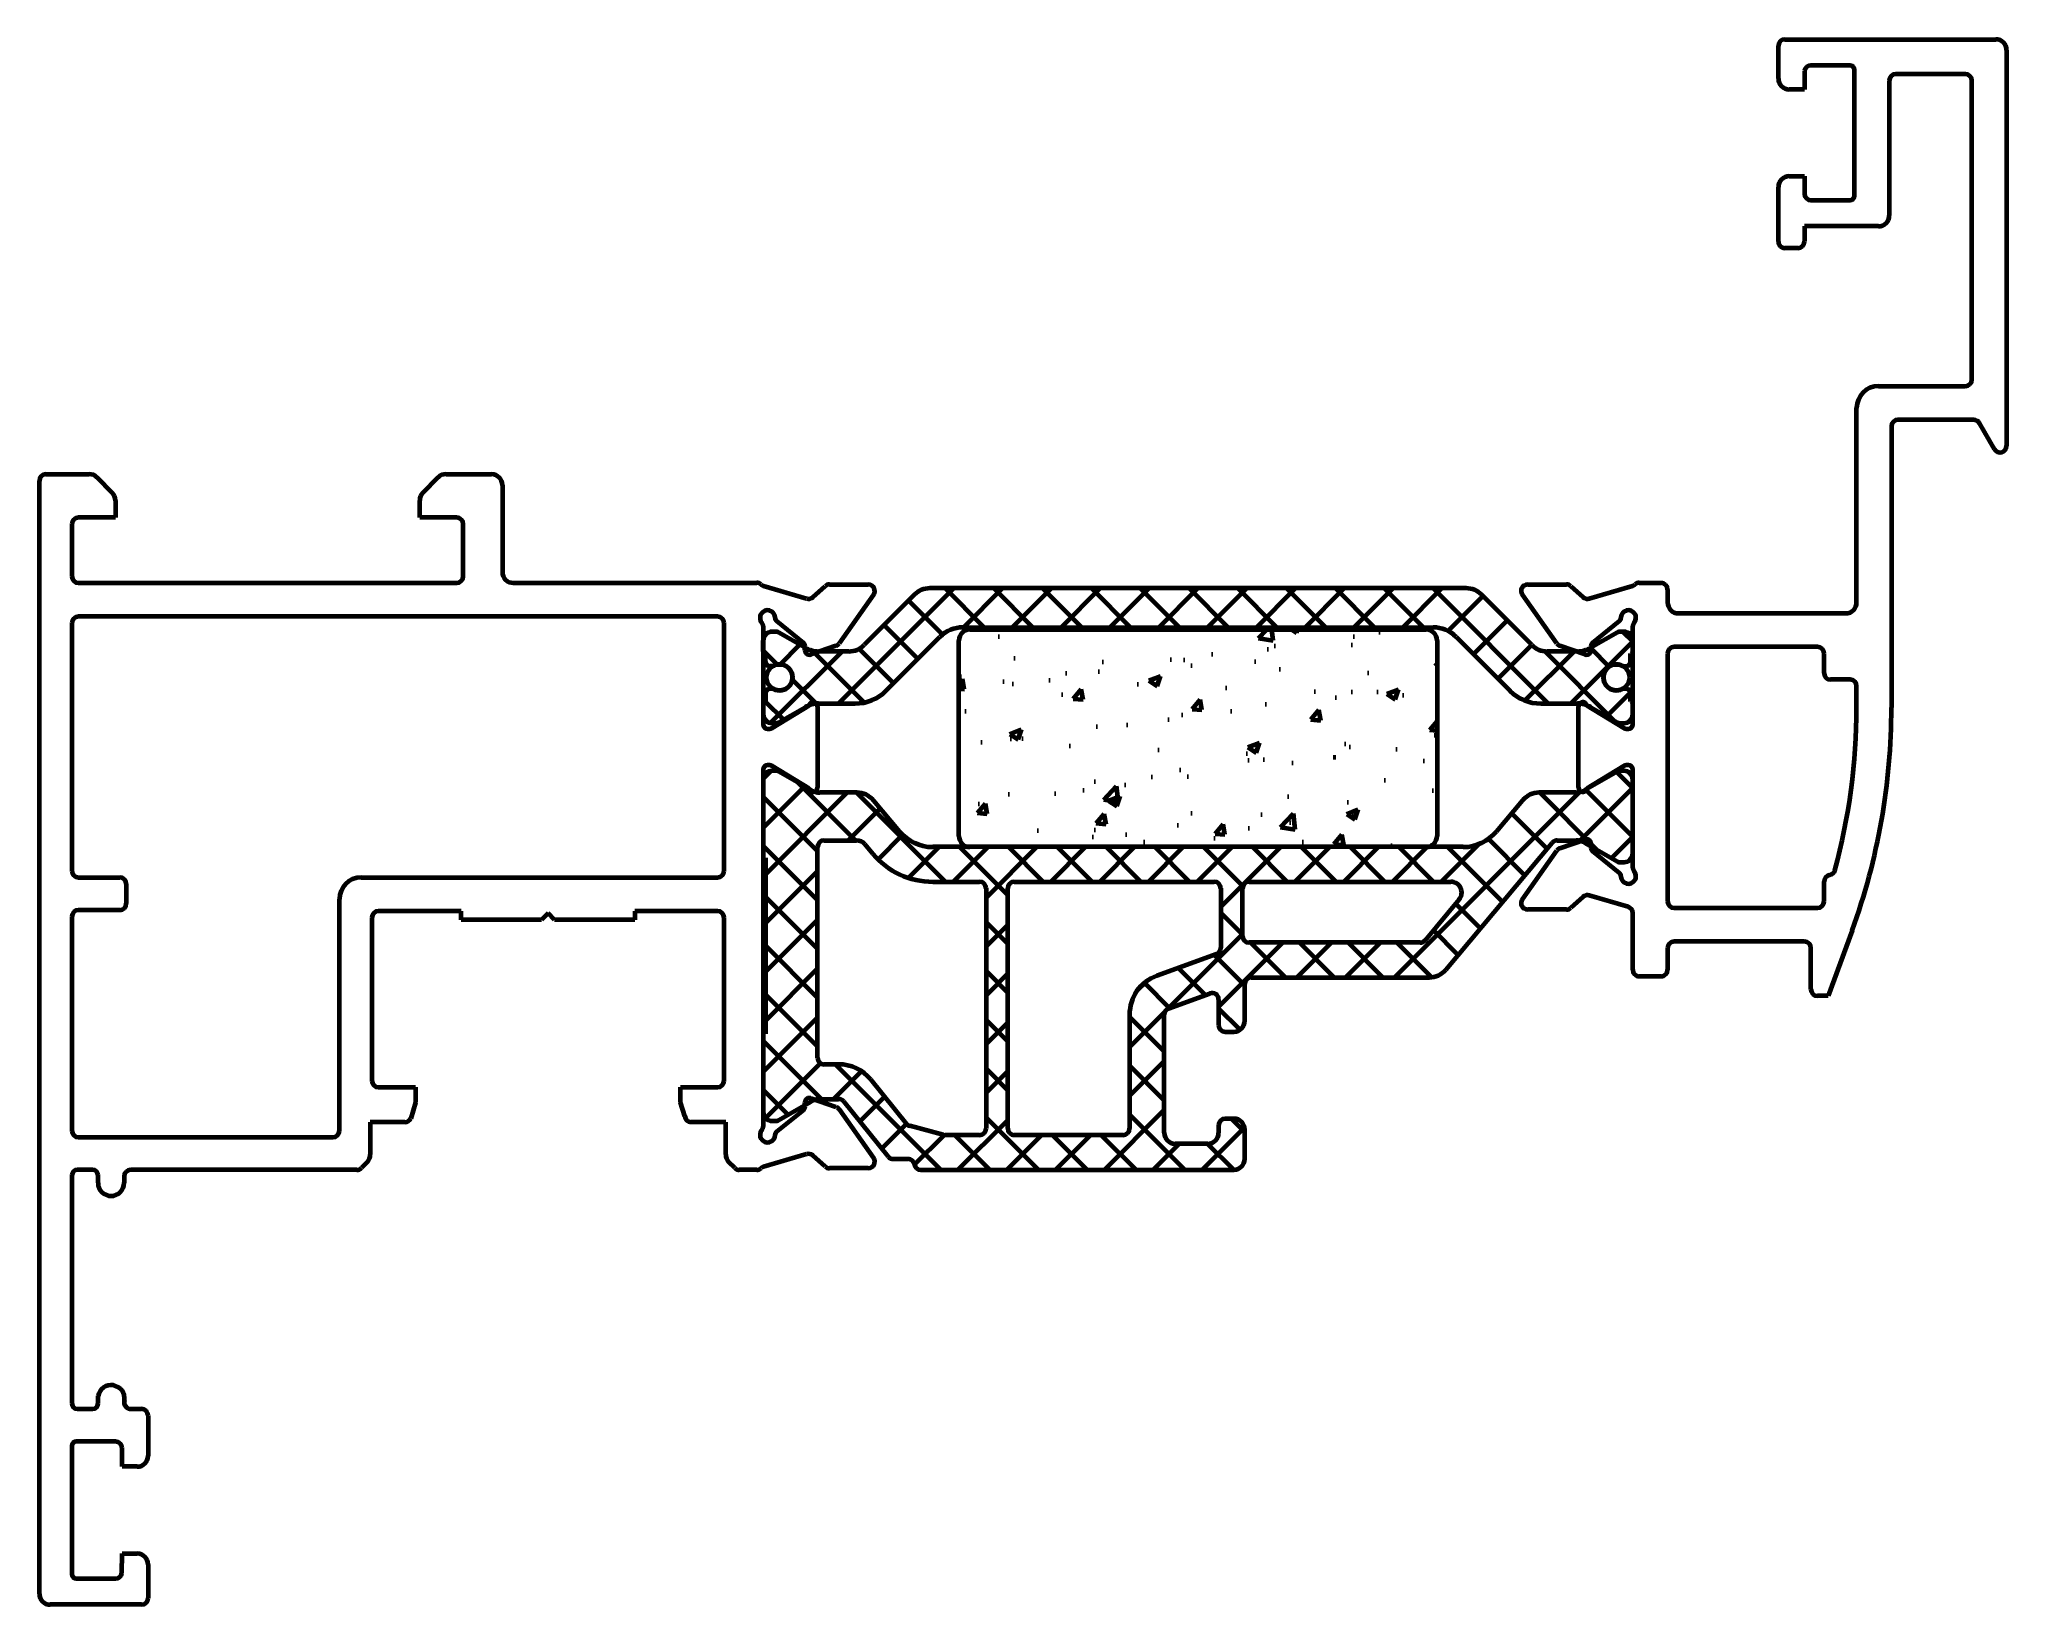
# Model space of a CAD drawing. Header units: millimetres. Extents: x 217.4 to 307.9, y 8.5 to 80.5.
import ezdxf

# ---------------------------------------------------------------- set-up
doc = ezdxf.new("R2010")
doc.units = ezdxf.units.MM

msp = doc.modelspace()

# ---------------------------------------------------------------- hatches: boundary and pattern name
at = {"lineweight": 100}
h = msp.add_hatch(dxfattribs=at)
h.set_pattern_fill('ANSI37', color=8, scale=0.5, style=0)
h.paths.add_polyline_path([(283.783, 54.915, 0.198912), (283.076, 55.208), (270.74, 55.208), (258.404, 55.208, 0.198912), (257.697, 54.915), (255.383, 52.601, -0.198912), (254.676, 52.308), (253.281, 52.308, -0.131652), (252.681, 52.469), (251.447, 53.181, 0.131652), (251.347, 53.208), (251.14, 53.208, 0.414214), (250.74, 52.808), (250.74, 52.308, 0.414214), (250.84, 52.208), (250.84, 51.833, 0.499842), (251.096, 51.641, 0.176375), (251.232, 51.65, -0.551005), (252.09, 51.108, -0.548704), (251.236, 50.564, 0.181898), (251.096, 50.575, 0.499842), (250.84, 50.383), (250.84, 50.008, 0.414214), (250.74, 49.908), (250.74, 49.408, 0.414214), (251.14, 49.008), (251.347, 49.008, 0.131652), (251.447, 49.035), (252.681, 49.747, -0.131652), (253.281, 49.908), (254.973, 49.908, 0.198912), (256.387, 50.494), (258.862, 52.969, -0.198912), (259.922, 53.408), (270.74, 53.408), (281.557, 53.408, -0.198912), (282.618, 52.969), (285.093, 50.494, 0.198912), (286.507, 49.908), (288.199, 49.908, -0.131652), (288.799, 49.747), (290.033, 49.035, 0.131652), (290.133, 49.008), (290.34, 49.008, 0.414214), (290.74, 49.408), (290.74, 49.908, 0.414214), (290.64, 50.008), (290.64, 50.383, 0.499842), (290.384, 50.575, 0.181925), (290.244, 50.564, -1.575631), (290.247, 51.65, 0.176826), (290.384, 51.641, 0.499842), (290.64, 51.833), (290.64, 52.208, 0.414214), (290.74, 52.308), (290.74, 52.808, 0.414214), (290.34, 53.208), (290.133, 53.208, 0.131652), (290.033, 53.181), (288.799, 52.469, -0.131652), (288.199, 52.308), (286.804, 52.308, -0.198912), (286.097, 52.601)])
h = msp.add_hatch(dxfattribs=at)
h.set_pattern_fill('AR-CONC', color=8, scale=0.03, style=0)
edge = h.paths.add_edge_path()
edge.add_line((260.24, 53.311), (281.24, 53.311))
edge.add_arc((281.24, 52.811), 0.5, 0, 90, ccw=False)
edge.add_line((281.74, 52.811), (281.74, 43.811))
edge.add_arc((281.24, 43.811), 0.5, -90, 0, ccw=False)
edge.add_line((281.24, 43.311), (260.24, 43.311))
edge.add_arc((260.24, 43.811), 0.5, 180, 270, ccw=False)
edge.add_line((259.74, 43.811), (259.74, 52.811))
edge.add_arc((260.24, 52.811), 0.5, 90, 180, ccw=False)
h = msp.add_hatch(dxfattribs=at)
h.set_pattern_fill('ANSI37', color=8, scale=0.5, style=0)
h.paths.add_polyline_path([(287.038, 43.504, -0.221695), (287.268, 43.611), (288.134, 43.611, -0.131651), (288.534, 43.504), (290.034, 42.638, 0.131651), (290.134, 42.611), (290.34, 42.611, 0.414214), (290.74, 43.011), (290.74, 46.411, 0.414214), (290.34, 46.811), (290.134, 46.811, 0.131651), (290.034, 46.784), (288.534, 45.918, -0.131651), (288.134, 45.811), (286.438, 45.811, 0.221695), (285.672, 45.454), (284.473, 44.025, -0.221695), (282.941, 43.311), (258.539, 43.311, -0.221695), (257.006, 44.025), (255.808, 45.454, 0.221695), (255.042, 45.811), (253.346, 45.811, -0.131651), (252.946, 45.918), (251.446, 46.784, 0.131651), (251.346, 46.811), (251.14, 46.811, 0.414214), (250.74, 46.411), (250.74, 42.811), (250.84, 42.811), (250.84, 34.711), (250.74, 34.711), (250.74, 31.111, 0.414214), (251.14, 30.711), (251.346, 30.711, 0.131651), (251.446, 30.737), (252.946, 31.603, -0.131651), (253.346, 31.711), (254.209, 31.711, -0.226129), (254.442, 31.6), (256.493, 29.069, 0.226129), (256.726, 28.958), (257.398, 28.958, -0.365977), (257.694, 28.708, 0.365977), (257.99, 28.458), (272.39, 28.458, 0.414214), (272.89, 28.958), (272.89, 30.308, 0.414214), (272.39, 30.808), (271.99, 30.808, 0.414214), (271.69, 30.508), (271.69, 30.158, -0.414214), (271.19, 29.658), (269.69, 29.658, -0.414214), (269.19, 30.158), (269.19, 35.598, -0.315299), (269.387, 35.88), (271.287, 36.571, -0.520567), (271.69, 36.289), (271.69, 35.108, 0.414214), (271.99, 34.808), (272.39, 34.808, 0.416706), (272.89, 35.312), (272.89, 37.008, -0.414214), (273.19, 37.308), (281.373, 37.308, 0.221695), (282.139, 37.665)])
h.paths.add_polyline_path([(253.24, 43.311, -0.414214), (253.54, 43.611), (255.032, 43.611, -0.221695), (255.415, 43.432), (255.781, 42.997, 0.221695), (258.539, 41.711), (260.69, 41.711, -0.414214), (260.99, 41.411), (260.99, 30.358, -0.414214), (260.69, 30.058), (259.09, 30.058, -0.065543), (259.012, 30.068), (257.485, 30.477, -0.15824), (257.33, 30.578), (255.685, 32.607, 0.226129), (254.209, 33.311), (253.54, 33.311, -0.414214), (253.24, 33.611)], flags=16)
h.paths.add_polyline_path([(261.99, 41.411, -0.414214), (262.29, 41.711), (271.49, 41.711, -0.414214), (271.79, 41.411), (271.79, 38.667, -0.315299), (271.593, 38.385), (268.84, 37.383, 0.315299), (267.59, 35.598), (267.59, 30.358, -0.414214), (267.29, 30.058), (262.29, 30.058, -0.414214), (261.99, 30.358)], flags=16)
h.paths.add_polyline_path([(272.79, 41.411, -0.414214), (273.09, 41.711), (282.373, 41.711, -0.63707), (282.756, 40.889), (281.183, 39.015, -0.221695), (280.953, 38.908), (273.09, 38.908, -0.414214), (272.79, 39.208)], flags=16)

# ---------------------------------------------------------------- linework, layer by layer
at = {"lineweight": 100, "ltscale": 10}
for p, q in [((297.44, 78.658), (297.44, 80.158)), ((297.74, 80.458), (307.44, 80.458)), ((307.94, 79.958), (307.94, 61.758)), ((298.643, 79.017), (298.637, 78.158)), ((300.74, 79.258), (298.937, 79.258)), ((300.94, 73.258), (300.94, 79.058)), ((306.04, 78.858), (302.84, 78.858)), ((298.637, 78.158), (297.94, 78.158)), ((302.54, 78.558), (302.54, 72.358)), ((306.34, 64.808), (306.34, 78.558)), ((297.44, 71.158), (297.44, 73.662)), ((297.94, 74.158), (298.637, 74.158)), ((298.637, 74.158), (298.637, 73.358)), ((298.937, 73.058), (300.74, 73.058)), ((302.04, 71.858), (298.64, 71.858)), ((298.64, 71.858), (298.64, 71.158)), ((298.34, 70.858), (297.74, 70.858)), ((302.04, 64.508), (306.04, 64.508)), ((301.04, 54.558), (301.04, 63.508)), ((302.64, 62.658), (302.64, 49.726)), ((306.428, 62.958), (302.94, 62.958)), ((307.38, 61.608), (306.687, 62.808)), ((217.44, 8.958), (217.44, 60.158)), ((217.74, 60.458), (219.733, 60.458)), ((220.086, 60.312), (220.793, 59.605)), ((235.086, 59.605), (235.793, 60.312)), ((236.147, 60.458), (238.24, 60.458)), ((238.74, 59.958), (238.74, 55.958)), ((220.94, 59.251), (220.94, 58.458)), ((234.94, 58.458), (234.94, 59.251)), ((218.94, 58.158), (218.94, 55.758)), ((220.94, 58.458), (219.24, 58.458)), ((236.64, 58.458), (234.94, 58.458)), ((236.94, 55.758), (236.94, 58.158)), ((219.24, 55.458), (236.64, 55.458)), ((239.24, 55.458), (250.44, 55.458)), ((250.753, 55.319), (252.738, 54.735)), ((253.023, 54.799), (253.586, 55.306)), ((253.787, 55.383), (255.572, 55.383)), ((285.908, 55.383), (287.693, 55.383)), ((287.894, 55.306), (288.457, 54.799)), ((288.742, 54.735), (290.727, 55.319)), ((291.04, 55.458), (292.04, 55.458)), ((255.817, 54.91), (254.235, 52.675)), ((287.245, 52.675), (285.663, 54.91)), ((292.34, 55.158), (292.34, 54.558)), ((218.94, 53.608), (218.94, 42.208)), ((248.64, 53.908), (219.24, 53.908)), ((248.94, 42.208), (248.94, 53.608)), ((250.74, 53.47), (250.74, 53.47)), ((250.74, 53.47), (250.74, 48.948)), ((252.588, 52.706), (251.364, 53.695)), ((290.116, 53.695), (288.892, 52.706)), ((290.74, 48.948), (290.74, 53.47)), ((292.84, 54.058), (300.54, 54.058)), ((252.659, 52.356), (252.662, 52.547)), ((254.087, 52.564), (252.924, 52.164)), ((288.556, 52.164), (287.392, 52.564)), ((288.817, 52.547), (288.821, 52.356)), ((299.24, 52.508), (292.64, 52.508)), ((292.34, 52.208), (292.34, 40.808)), ((299.54, 51.308), (299.54, 52.208)), ((300.74, 51.008), (299.84, 51.008)), ((301.04, 49.726), (301.04, 50.708)), ((251.164, 48.792), (252.846, 49.817)), ((288.634, 49.817), (290.316, 48.792)), ((253.24, 49.77), (253.24, 46.046)), ((288.24, 46.046), (288.24, 49.77)), ((250.94, 48.748), (251.008, 48.748)), ((290.472, 48.748), (290.54, 48.748)), ((251.008, 47.069), (250.94, 47.069)), ((290.54, 47.069), (290.472, 47.069)), ((250.74, 46.869), (250.74, 30.446)), ((252.846, 45.999), (251.164, 47.025)), ((290.316, 47.025), (288.634, 45.999)), ((290.74, 42.346), (290.74, 46.869)), ((287.392, 43.252), (288.556, 43.653)), ((288.821, 43.46), (288.817, 43.269)), ((285.663, 40.907), (287.245, 43.142)), ((288.892, 43.11), (290.116, 42.121)), ((219.24, 41.908), (221.14, 41.908)), ((232.24, 41.908), (248.64, 41.908)), ((299.54, 40.808), (299.54, 41.716)), ((221.44, 41.608), (221.44, 40.708)), ((231.24, 30.258), (231.24, 40.908)), ((288.457, 41.017), (287.894, 40.51)), ((290.525, 40.556), (288.742, 41.082)), ((218.94, 40.108), (218.94, 30.258)), ((221.14, 40.408), (219.24, 40.408)), ((232.74, 40.058), (232.74, 32.558)), ((236.84, 40.358), (233.04, 40.358)), ((236.84, 39.958), (236.84, 40.358)), ((240.54, 39.958), (236.84, 39.958)), ((240.84, 40.258), (240.54, 39.958)), ((241.14, 39.958), (240.84, 40.258)), ((244.84, 39.958), (241.14, 39.958)), ((248.64, 40.358), (244.84, 40.358)), ((244.84, 40.358), (244.84, 39.958)), ((248.94, 32.558), (248.94, 40.058)), ((287.693, 40.433), (285.908, 40.433)), ((290.74, 37.658), (290.74, 40.269)), ((292.64, 40.508), (299.24, 40.508)), ((298.636, 38.958), (292.64, 38.958)), ((300.831, 39.466), (299.736, 36.458)), ((292.34, 38.658), (292.34, 37.658)), ((298.936, 36.758), (298.936, 38.658)), ((292.04, 37.358), (291.04, 37.358)), ((299.736, 36.458), (299.236, 36.458)), ((233.04, 32.258), (234.74, 32.258)), ((234.74, 32.258), (234.74, 31.558)), ((246.94, 31.558), (246.94, 32.258)), ((246.94, 32.258), (248.64, 32.258)), ((252.924, 31.752), (254.087, 31.352)), ((234.74, 31.558), (234.523, 30.824)), ((247.127, 30.925), (246.94, 31.558)), ((251.364, 30.221), (252.588, 31.21)), ((252.662, 31.369), (252.659, 31.56)), ((254.235, 31.242), (255.817, 29.006)), ((219.24, 29.958), (230.94, 29.958)), ((234.255, 30.658), (232.665, 30.658)), ((232.665, 30.658), (232.665, 29.165)), ((249.015, 30.658), (247.425, 30.658)), ((249.015, 29.165), (249.015, 30.658)), ((252.738, 29.182), (250.753, 28.597)), ((253.586, 28.61), (253.023, 29.117)), ((218.94, 28.208), (218.94, 17.708)), ((219.89, 28.458), (219.19, 28.458)), ((220.14, 27.858), (220.14, 28.208)), ((221.34, 28.158), (221.34, 27.858)), ((232.041, 28.458), (221.64, 28.458)), ((232.518, 28.812), (232.253, 28.546)), ((249.427, 28.546), (249.161, 28.812)), ((250.44, 28.458), (249.639, 28.458)), ((255.572, 28.533), (253.787, 28.533)), ((219.19, 17.458), (219.89, 17.458)), ((220.14, 17.708), (220.14, 18.058)), ((221.64, 17.458), (222.14, 17.458)), ((222.44, 17.158), (222.44, 15.304)), ((218.94, 15.758), (218.94, 9.858)), ((220.943, 15.958), (219.14, 15.958)), ((221.243, 14.808), (221.243, 15.658)), ((221.94, 14.808), (221.243, 14.808)), ((221.237, 9.899), (221.243, 10.808)), ((221.243, 10.808), (221.94, 10.808)), ((222.44, 10.308), (222.44, 8.758)), ((219.14, 9.658), (220.943, 9.658)), ((222.14, 8.458), (217.94, 8.458))]:
    msp.add_line(p, q, dxfattribs=at)
at = {"color": 8, "lineweight": 100}
for p, q in [((270.74, 55.208), (258.404, 55.208)), ((283.076, 55.208), (270.74, 55.208)), ((257.697, 54.915), (255.383, 52.601)), ((286.097, 52.601), (283.783, 54.915)), ((259.922, 53.408), (270.74, 53.408)), ((270.74, 53.408), (281.557, 53.408)), ((250.74, 52.308), (250.74, 52.808)), ((251.347, 53.208), (251.14, 53.208)), ((252.681, 52.469), (251.447, 53.181)), ((256.387, 50.494), (258.862, 52.969)), ((259.74, 43.811), (259.74, 52.811)), ((260.24, 53.311), (281.24, 53.311)), ((281.74, 52.811), (281.74, 43.811)), ((282.618, 52.969), (285.093, 50.494)), ((290.033, 53.181), (288.799, 52.469)), ((290.34, 53.208), (290.133, 53.208)), ((290.74, 52.308), (290.74, 52.808)), ((250.84, 51.833), (250.84, 52.208)), ((251.152, 51.633), (251.04, 51.633)), ((254.676, 52.308), (253.281, 52.308)), ((288.199, 52.308), (286.804, 52.308)), ((290.328, 51.633), (290.44, 51.633)), ((290.64, 51.833), (290.64, 52.208)), ((250.74, 49.908), (250.74, 49.408)), ((250.84, 50.383), (250.84, 50.008)), ((251.152, 50.583), (251.04, 50.583)), ((253.281, 49.908), (254.973, 49.908)), ((286.507, 49.908), (288.199, 49.908)), ((290.44, 50.583), (290.328, 50.583)), ((290.64, 50.008), (290.64, 50.383)), ((290.74, 49.408), (290.74, 49.908)), ((251.14, 49.008), (251.347, 49.008)), ((251.447, 49.035), (252.681, 49.747)), ((288.799, 49.747), (290.033, 49.035)), ((290.133, 49.008), (290.34, 49.008)), ((250.74, 46.411), (250.74, 42.811)), ((251.346, 46.811), (251.14, 46.811)), ((252.946, 45.918), (251.446, 46.784)), ((290.034, 46.784), (288.534, 45.918)), ((290.34, 46.811), (290.134, 46.811)), ((290.74, 43.011), (290.74, 46.411)), ((255.042, 45.811), (253.346, 45.811)), ((257.006, 44.025), (255.808, 45.454)), ((285.672, 45.454), (284.473, 44.025)), ((288.134, 45.811), (286.438, 45.811)), ((253.54, 43.611), (255.032, 43.611)), ((282.139, 37.665), (287.038, 43.504)), ((287.038, 43.504), (287.038, 43.504)), ((287.268, 43.611), (288.134, 43.611)), ((288.534, 43.504), (290.034, 42.638)), ((250.74, 42.811), (250.84, 42.811)), ((250.84, 42.811), (250.84, 34.711)), ((253.24, 33.611), (253.24, 43.311)), ((253.24, 43.311), (253.24, 43.311)), ((255.415, 43.432), (255.781, 42.997)), ((282.941, 43.311), (258.539, 43.311)), ((281.24, 43.311), (260.24, 43.311)), ((290.134, 42.611), (290.34, 42.611)), ((258.539, 41.711), (260.69, 41.711)), ((262.29, 41.711), (271.49, 41.711)), ((273.09, 41.711), (282.373, 41.711)), ((260.99, 41.411), (260.99, 30.358)), ((261.99, 30.358), (261.99, 41.411)), ((261.99, 41.411), (261.99, 41.411)), ((271.79, 41.411), (271.79, 38.667)), ((272.79, 39.208), (272.79, 41.411)), ((272.79, 41.411), (272.79, 41.411)), ((282.756, 40.889), (281.183, 39.015)), ((271.593, 38.385), (268.84, 37.383)), ((280.953, 38.908), (273.09, 38.908)), ((273.19, 37.308), (281.373, 37.308)), ((269.387, 35.88), (271.287, 36.571)), ((271.69, 36.289), (271.69, 35.108)), ((272.89, 35.312), (272.89, 37.008)), ((267.59, 35.598), (267.59, 30.358)), ((269.19, 30.158), (269.19, 35.598)), ((250.84, 34.711), (250.74, 34.711)), ((250.74, 34.711), (250.74, 31.111)), ((271.99, 34.808), (272.39, 34.808)), ((254.209, 33.311), (253.54, 33.311)), ((257.33, 30.578), (255.685, 32.607)), ((253.346, 31.711), (254.209, 31.711)), ((251.446, 30.737), (252.946, 31.603)), ((254.442, 31.6), (256.493, 29.069)), ((272.39, 30.808), (271.99, 30.808)), ((251.14, 30.711), (251.346, 30.711)), ((259.012, 30.068), (257.485, 30.477)), ((260.69, 30.058), (259.09, 30.058)), ((267.29, 30.058), (262.29, 30.058)), ((271.69, 30.508), (271.69, 30.158)), ((272.89, 28.958), (272.89, 30.308)), ((271.19, 29.658), (269.69, 29.658)), ((256.726, 28.958), (257.398, 28.958)), ((257.99, 28.458), (272.39, 28.458))]:
    msp.add_line(p, q, dxfattribs=at)
for centre in [(251.49, 51.108), (289.99, 51.108)]:
    msp.add_circle(centre, 0.6, dxfattribs=at)
at = {"lineweight": 100, "ltscale": 10}
for centre, radius, start, end in [((297.74, 80.158), 0.3, 90, 180), ((307.44, 79.958), 0.5, 0, 90), ((298.937, 78.958), 0.3, 90, 168.69007), ((300.74, 79.058), 0.2, 0, 90), ((302.84, 78.558), 0.3, 90, 180), ((306.04, 78.558), 0.3, 360, 90), ((297.94, 78.658), 0.5, 180, 270), ((297.94, 73.658), 0.5, 90, 179.51293), ((298.937, 73.358), 0.3, 180, 270), ((300.74, 73.258), 0.2, 270, 0), ((302.04, 72.358), 0.5, 270.00012, 0), ((297.74, 71.158), 0.3, 179.99842, 270.00012), ((298.34, 71.158), 0.3, 270.00012, 359.99842), ((302.04, 63.508), 1, 90, 180), ((306.04, 64.808), 0.3, 270, 360), ((302.94, 62.658), 0.3, 90, 180), ((306.428, 62.658), 0.3, 30, 90), ((307.64, 61.758), 0.3, 210, 0), ((217.74, 60.158), 0.3, 90, 180), ((219.733, 59.958), 0.5, 45, 90), ((236.147, 59.958), 0.5, 90, 135), ((238.24, 59.958), 0.5, 0, 90), ((220.44, 59.251), 0.5, 0, 45), ((235.44, 59.251), 0.5, 135, 180), ((219.24, 58.158), 0.3, 90, 180), ((236.64, 58.158), 0.3, 0, 90), ((219.24, 55.758), 0.3, 180, 270), ((236.64, 55.758), 0.3, 270, 360), ((239.24, 55.958), 0.5, 180, 270), ((250.44, 55.158), 0.3, 48.45809, 90), ((250.838, 55.607), 0.3, 228.45809, 253.58063), ((253.787, 55.083), 0.3, 90, 132), ((255.572, 55.083), 0.3, 324.70877, 90), ((285.908, 55.083), 0.3, 90, 215.29123), ((287.693, 55.083), 0.3, 48, 90), ((290.642, 55.607), 0.3, 286.41937, 311.54262), ((291.04, 55.158), 0.3, 90, 131.54262), ((292.04, 55.158), 0.3, 360, 90), ((252.823, 55.022), 0.3, 253.58063, 312), ((288.657, 55.022), 0.3, 228, 286.41937), ((292.84, 54.558), 0.5, 180, 270), ((300.54, 54.558), 0.5, 270, 360), ((219.24, 53.608), 0.3, 90, 180), ((248.64, 53.608), 0.3, 360, 90), ((250.94, 53.848), 0.35, 0.33668, 223.33968), ((250.54, 53.47), 0.2, 0.00058, 43.343), ((251.49, 53.851), 0.2, 180.33501, 231.0594), ((289.99, 53.851), 0.2, 308.9406, 359.66499), ((290.54, 53.848), 0.35, 316.66032, 179.66332), ((290.94, 53.47), 0.2, 136.65789, 180.00031), ((252.462, 52.551), 0.2, 359, 51.05936), ((253.99, 52.848), 0.3, 289, 324.70877), ((287.49, 52.848), 0.3, 215.29123, 251), ((289.017, 52.551), 0.2, 128.94064, 181), ((292.64, 52.208), 0.3, 90, 180), ((299.24, 52.208), 0.3, 360, 90), ((252.859, 52.353), 0.2, 179, 289), ((288.621, 52.353), 0.2, 251, 1), ((299.84, 51.308), 0.3, 180, 270), ((300.74, 50.708), 0.3, 360, 90), ((253.04, 49.77), 0.2, 360, 166.37779), ((288.44, 49.77), 0.2, 13.62221, 180), ((250.94, 48.948), 0.2, 180, 270), ((290.54, 48.948), 0.2, 270, 360), ((272.64, 49.726), 28.4, 344.69297, 0), ((272.64, 49.726), 30, 340, 0), ((251.008, 49.048), 0.3, 270, 301.38013), ((290.472, 49.048), 0.3, 238.61987, 270), ((250.94, 46.869), 0.2, 90, 180), ((251.008, 46.769), 0.3, 58.61987, 90), ((290.472, 46.769), 0.3, 90, 121.38013), ((290.54, 46.869), 0.2, 0, 90), ((253.04, 46.046), 0.2, 193.62221, 0), ((288.44, 46.046), 0.2, 180, 346.37779), ((288.621, 43.463), 0.2, 359, 109), ((287.49, 42.968), 0.3, 109, 144.70877), ((289.017, 43.266), 0.2, 179, 231.05936), ((219.24, 42.208), 0.3, 180, 270), ((221.14, 41.608), 0.3, 0, 90), ((232.24, 40.908), 1, 90, 180), ((248.64, 42.208), 0.3, 270, 0), ((289.99, 41.965), 0.2, 0.33501, 51.0594), ((290.54, 41.969), 0.35, 180.33668, 43.33968), ((290.94, 42.346), 0.2, 179.99969, 223.34211), ((299.84, 41.716), 0.3, 99.28878, 180), ((299.743, 42.308), 0.3, 279.28878, 344.69297), ((285.908, 40.733), 0.3, 144.70877, 270), ((288.657, 40.794), 0.3, 73.58063, 132), ((292.64, 40.808), 0.3, 180, 270), ((299.24, 40.808), 0.3, 270, 360), ((219.24, 40.108), 0.3, 90, 180), ((221.14, 40.708), 0.3, 270, 360), ((233.04, 40.058), 0.3, 90, 180), ((248.64, 40.058), 0.3, 360, 90), ((287.693, 40.733), 0.3, 270, 312), ((290.44, 40.269), 0.3, 360, 73.58063), ((292.64, 38.658), 0.3, 90, 180), ((298.636, 38.658), 0.3, 360, 90), ((291.04, 37.658), 0.3, 180, 270), ((292.04, 37.658), 0.3, 270, 360), ((299.236, 36.758), 0.3, 180, 270), ((233.04, 32.558), 0.3, 180, 270), ((248.64, 32.558), 0.3, 270, 360), ((252.859, 31.563), 0.2, 71, 181), ((234.255, 30.958), 0.3, 270, 333.43495), ((247.425, 30.958), 0.3, 186.37937, 270), ((252.462, 31.365), 0.2, 308.94064, 1), ((253.99, 31.068), 0.3, 35.29123, 71), ((219.24, 30.258), 0.3, 180, 270), ((230.94, 30.258), 0.3, 270, 360), ((250.94, 30.068), 0.35, 136.66032, 359.66332), ((250.54, 30.446), 0.2, 316.65789, 0.00031), ((251.49, 30.065), 0.2, 128.9406, 179.66499), ((232.165, 29.165), 0.5, 315, 360), ((249.515, 29.165), 0.5, 180, 225), ((252.823, 28.894), 0.3, 48, 106.41937), ((255.572, 28.833), 0.3, 270, 35.29123), ((219.19, 28.208), 0.25, 90, 180), ((219.89, 28.208), 0.25, 360, 90), ((221.64, 28.158), 0.3, 90, 180), ((232.041, 28.758), 0.3, 270, 315), ((249.639, 28.758), 0.3, 225, 269.99997), ((250.44, 28.758), 0.3, 269.99997, 311.54192), ((250.838, 28.309), 0.3, 106.41937, 131.54192), ((253.787, 28.833), 0.3, 228, 270), ((220.74, 27.858), 0.6, 180, 0), ((220.745, 17.939), 0.617, 351.95481, 168.88504), ((219.19, 17.708), 0.25, 180, 270), ((219.89, 17.708), 0.25, 270, 0), ((221.64, 17.758), 0.3, 161.56486, 270), ((222.14, 17.158), 0.3, 359.99872, 90), ((219.14, 15.758), 0.2, 90, 180), ((220.943, 15.658), 0.3, 0, 90), ((221.94, 15.308), 0.5, 270, 359.51293), ((221.94, 10.308), 0.5, 360, 90), ((219.14, 9.858), 0.2, 180, 270), ((220.943, 9.958), 0.3, 270, 348.69007), ((217.94, 8.958), 0.5, 180, 270), ((222.14, 8.758), 0.3, 270, 0)]:
    msp.add_arc(centre, radius, start, end, dxfattribs=at)
at = {"color": 8, "lineweight": 100}
for centre, radius, start, end in [((258.404, 54.208), 1, 90, 135), ((283.076, 54.208), 1, 45, 90), ((259.922, 51.908), 1.5, 90, 135), ((281.557, 51.908), 1.5, 45, 90), ((251.14, 52.808), 0.4, 90, 180.00061), ((251.347, 53.008), 0.2, 60, 90), ((254.676, 53.308), 1, 270, 315), ((260.24, 52.811), 0.5, 90, 180), ((281.24, 52.811), 0.5, 0, 90), ((286.804, 53.308), 1, 225, 270), ((290.133, 53.008), 0.2, 90, 120), ((290.34, 52.808), 0.4, 359.99939, 90), ((250.84, 52.308), 0.1, 180, 270), ((251.04, 51.833), 0.2, 180, 270), ((251.152, 51.833), 0.2, 270, 295.00783), ((251.49, 51.108), 0.6, 241.04411, 118.95416), ((253.281, 53.508), 1.2, 240, 270), ((288.199, 53.508), 1.2, 270, 300), ((289.99, 51.108), 0.6, 61.04584, 298.95589), ((290.328, 51.833), 0.2, 244.99217, 270), ((290.44, 51.833), 0.2, 270, 0), ((290.64, 52.308), 0.1, 270, 360), ((250.84, 49.908), 0.1, 90, 180), ((251.04, 50.383), 0.2, 90, 180), ((251.152, 50.383), 0.2, 64.99217, 90), ((253.281, 48.708), 1.2, 90, 120), ((254.973, 51.908), 2, 270, 315), ((286.507, 51.908), 2, 225, 270), ((288.199, 48.708), 1.2, 60, 90), ((290.328, 50.383), 0.2, 90, 115.00783), ((290.44, 50.383), 0.2, 360, 90), ((290.64, 49.908), 0.1, 360, 90), ((251.14, 49.408), 0.4, 180, 270), ((251.347, 49.208), 0.2, 270, 300), ((290.133, 49.208), 0.2, 240, 270), ((290.34, 49.408), 0.4, 270, 360), ((251.14, 46.411), 0.4, 90, 180), ((251.346, 46.611), 0.2, 60.0003, 90), ((290.134, 46.611), 0.2, 90, 119.9997), ((290.34, 46.411), 0.4, 0, 90), ((253.346, 46.611), 0.8, 240.0003, 270), ((255.042, 44.811), 1, 40, 90), ((286.438, 44.811), 1, 90, 140), ((288.134, 46.611), 0.8, 270, 299.9997), ((253.54, 43.311), 0.3, 90, 180), ((255.032, 43.111), 0.5, 40, 90), ((258.539, 45.311), 2, 220, 270), ((260.24, 43.811), 0.5, 180, 270), ((281.24, 43.811), 0.5, 270, 0), ((282.941, 45.311), 2, 270, 320), ((287.268, 43.311), 0.3, 90, 140), ((288.134, 42.811), 0.8, 60.0003, 90), ((258.539, 45.311), 3.6, 220, 270), ((290.134, 42.811), 0.2, 240.0003, 270), ((290.34, 43.011), 0.4, 270, 360), ((260.69, 41.411), 0.3, 0, 90), ((262.29, 41.411), 0.3, 90, 180), ((271.49, 41.411), 0.3, 0, 90), ((273.09, 41.411), 0.3, 90, 180), ((282.373, 41.211), 0.5, 320, 90), ((273.09, 39.208), 0.3, 180, 270), ((280.953, 39.208), 0.3, 270, 320), ((271.49, 38.667), 0.3, 290, 0), ((269.49, 35.598), 1.9, 110, 180), ((273.19, 37.008), 0.3, 90, 180), ((281.373, 38.308), 1, 270, 320), ((271.39, 36.289), 0.3, 360, 110), ((269.49, 35.598), 0.3, 110, 180), ((272.39, 35.308), 0.5, 270, 0.48707), ((271.99, 35.108), 0.3, 180, 270), ((253.54, 33.611), 0.3, 180, 270), ((254.209, 31.411), 1.9, 39.03224, 90), ((253.346, 30.911), 0.8, 90, 119.9997), ((254.209, 31.411), 0.3, 39.03224, 90), ((251.14, 31.111), 0.4, 180, 270), ((271.99, 30.508), 0.3, 90, 180), ((272.39, 30.308), 0.5, 360, 90), ((251.346, 30.911), 0.2, 270, 299.9997), ((257.563, 30.767), 0.3, 219.03224, 255), ((259.09, 30.358), 0.3, 255, 270), ((260.69, 30.358), 0.3, 270, 0), ((262.29, 30.358), 0.3, 180, 270), ((267.29, 30.358), 0.3, 270, 0), ((269.69, 30.158), 0.5, 180, 270), ((271.19, 30.158), 0.5, 270, 0), ((256.726, 29.258), 0.3, 219.03224, 270), ((257.398, 28.658), 0.3, 9.59407, 90), ((257.99, 28.758), 0.3, 189.59407, 270), ((272.39, 28.958), 0.5, 270, 360)]:
    msp.add_arc(centre, radius, start, end, dxfattribs=at)

doc.saveas('drawing.dxf')
